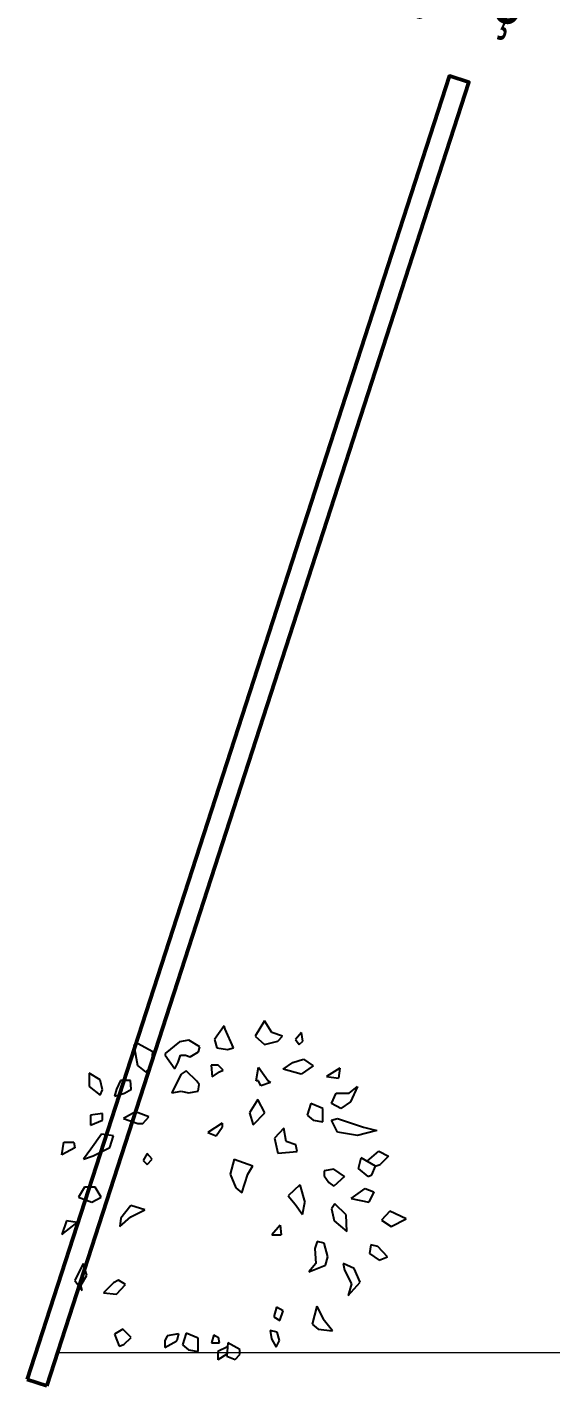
# Model space of a CAD drawing. Header units: centimetres. Extents: x 63871 to 181827, y -95930 to 42199.
# Drawn here: x 170689 to 171200, y 34023 to 35349 of the extents above; entities that cross this region are included whole.
import ezdxf

# ---------------------------------------------------------------- set-up
doc = ezdxf.new("R2010")
doc.units = ezdxf.units.CM
for name, color, linetype, lineweight in [('A-AREA-IDEN', 7, 'Continuous', 9), ('ARA SINIRLAR', 225, 'Continuous', 15), ('OLUK', 222, 'Continuous', 15), ('PARSEL SINIRI', 12, 'Continuous', 50)]:
    doc.layers.add(name, color=color, linetype=linetype, lineweight=lineweight)
doc.layers.add('CAY', color=94, linetype='Continuous')
doc.styles.add('Arial', font='Arial.ttf', dxfattribs={"height": 250})

# ---------------------------------------------------------------- blocks, each defined once
blk = doc.blocks.new('A$C5AA32782')
at = {"layer": 'CAY'}
for p, q in [((452.9, 931.4, 0), (426.3, 893.8, 0)), ((456.2, 922, 0), (452.9, 931.4, 0)), ((479.5, 870.3, 0), (456.2, 922, 0)), ((566, 945.5, 0), (539.4, 903.2, 0)), ((585.9, 912.6, 0), (566, 945.5, 0)), ((615.9, 903.2, 0), (585.9, 912.6, 0)), ((669.1, 912.6, 0), (652.5, 893.8, 0)), ((672.4, 889.1, 0), (669.1, 912.6, 0)), ((211.1, 882.5, 0), (201.2, 877.8, 0)), ((201.2, 877.8, 0), (211.1, 821.4, 0)), ((254.4, 859, 0), (211.1, 882.5, 0)), ((328.5, 887.1, 0), (288.5, 854.2, 0)), ((355.1, 891.8, 0), (328.5, 887.1, 0)), ((385, 873, 0), (355.1, 891.8, 0)), ((381.7, 858.9, 0), (385, 873, 0)), ((426.3, 893.8, 0), (432.9, 870.3, 0)), ((539.4, 903.2, 0), (566, 879.7, 0)), ((566, 879.7, 0), (602.6, 889.1, 0)), ((602.6, 889.1, 0), (615.9, 903.2, 0)), ((652.5, 893.8, 0), (662.4, 879.7, 0)), ((662.4, 879.7, 0), (672.4, 889.1, 0)), ((251, 821.4, 0), (254.4, 859, 0)), ((288.5, 854.2, 0), (288.5, 849.5, 0)), ((288.5, 849.5, 0), (315.2, 811.9, 0)), ((325.1, 830.7, 0), (331.8, 849.5, 0)), ((331.8, 849.5, 0), (345.1, 849.5, 0)), ((345.1, 849.5, 0), (358.4, 844.8, 0)), ((358.4, 844.8, 0), (381.7, 858.9, 0)), ((432.9, 870.3, 0), (462.9, 865.6, 0)), ((462.9, 865.6, 0), (479.5, 870.3, 0)), ((644.5, 829.4, 0), (674.4, 838.7, 0)), ((674.4, 838.7, 0), (701, 820, 0)), ((107, 781, 0), (77, 799.8, 0)), ((77, 799.8, 0), (77, 762.2, 0)), ((211.1, 821.4, 0), (234.4, 802.6, 0)), ((234.4, 802.6, 0), (251, 821.4, 0)), ((333.7, 796.5, 0), (313.8, 759, 0)), ((315.2, 811.9, 0), (325.1, 830.7, 0)), ((347, 805.9, 0), (333.7, 796.5, 0)), ((377, 777.7, 0), (347, 805.9, 0)), ((436.8, 821.9, 0), (416.8, 821.9, 0)), ((416.8, 821.9, 0), (420.1, 789, 0)), ((420.1, 789, 0), (440.1, 803.1, 0)), ((450.1, 807.8, 0), (436.8, 821.9, 0)), ((440.1, 803.1, 0), (450.1, 807.8, 0)), ((542.4, 778.7, 0), (549.1, 816.3, 0)), ((549.1, 816.3, 0), (575.7, 778.7, 0)), ((617.8, 810.6, 0), (644.5, 829.4, 0)), ((667.7, 796.5, 0), (617.8, 810.6, 0)), ((701, 820, 0), (667.7, 796.5, 0)), ((776.2, 813.8, 0), (739, 790.4, 0)), ((776.2, 813.8, 0), (772.2, 785.7, 0)), ((77, 762.2, 0), (107, 738.7, 0)), ((113.6, 752.8, 0), (107, 781, 0)), ((163.9, 778.9, 0), (152.9, 755.4, 0)), ((191.6, 778.9, 0), (163.9, 778.9, 0)), ((194, 755.2, 0), (191.6, 778.9, 0)), ((313.8, 759, 0), (307.1, 744.9, 0)), ((383.6, 768.3, 0), (377, 777.7, 0)), ((380.3, 749.6, 0), (383.6, 768.3, 0)), ((549.1, 778.7, 0), (542.4, 778.7, 0)), ((555.7, 764.6, 0), (549.1, 778.7, 0)), ((582.4, 774, 0), (555.7, 764.6, 0)), ((575.7, 778.7, 0), (582.4, 774, 0)), ((739, 790.4, 0), (772.2, 785.7, 0)), ((802.2, 743.4, 0), (825.4, 762.2, 0)), ((825.4, 762.2, 0), (805.5, 719.9, 0)), ((107, 738.7, 0), (113.6, 752.8, 0)), ((152.9, 755.4, 0), (147.3, 735.9, 0)), ((147.3, 735.9, 0), (175, 743.7, 0)), ((175, 743.7, 0), (194.4, 755.4, 0)), ((307.1, 744.9, 0), (333.7, 749.6, 0)), ((333.7, 749.6, 0), (353.7, 744.9, 0)), ((353.7, 744.9, 0), (380.3, 749.6, 0)), ((547, 726.4, 0), (523.7, 688.8, 0)), ((566.9, 688.8, 0), (547, 726.4, 0)), ((752.3, 715.2, 0), (765.6, 743.4, 0)), ((765.6, 743.4, 0), (802.2, 743.4, 0)), ((805.5, 719.9, 0), (778.9, 701.1, 0)), ((113.6, 687.1, 0), (80.3, 682.4, 0)), ((80.3, 682.4, 0), (80.3, 654.2, 0)), ((113.6, 668.3, 0), (113.6, 687.1, 0)), ((206.1, 691.9, 0), (172.9, 673.1, 0)), ((242.7, 677.8, 0), (206.1, 691.9, 0)), ((523.7, 688.8, 0), (533.7, 655.9, 0)), ((533.7, 655.9, 0), (566.9, 688.8, 0)), ((695, 715.3, 0), (685, 682.5, 0)), ((685, 682.5, 0), (701.6, 668.4, 0)), ((728.2, 701.2, 0), (695, 715.3, 0)), ((728.2, 663.7, 0), (728.2, 701.2, 0)), ((778.9, 701.1, 0), (752.3, 715.2, 0)), ((80.3, 654.2, 0), (113.6, 668.3, 0)), ((172.9, 673.1, 0), (212.8, 659, 0)), ((212.8, 659, 0), (226.1, 659, 0)), ((226.1, 659, 0), (242.7, 677.8, 0)), ((447.5, 660.3, 0), (407.6, 634.6, 0)), ((430.9, 625.3, 0), (447.5, 648.7, 0)), ((447.5, 660.3, 0), (447.5, 648.7, 0)), ((619.8, 646.7, 0), (593.2, 618.5, 0)), ((626.5, 609.1, 0), (619.8, 646.7, 0)), ((701.6, 668.4, 0), (728.2, 663.7, 0)), ((752.3, 668.3, 0), (768.9, 673, 0)), ((768.9, 635.4, 0), (752.3, 668.3, 0)), ((768.9, 673, 0), (842.1, 649.5, 0)), ((842.1, 649.5, 0), (878.7, 640.1, 0)), ((0.4, 572.3, 0), (5.9, 607.5, 0)), ((5.9, 607.5, 0), (33.6, 607.5, 0)), ((33.6, 607.5, 0), (36.4, 591.8, 0)), ((110.8, 630, 0), (80.9, 587.7, 0)), ((144.1, 625.3, 0), (110.8, 630, 0)), ((134.1, 592.4, 0), (144.1, 625.3, 0)), ((407.6, 634.6, 0), (430.9, 625.3, 0)), ((593.2, 618.5, 0), (603.2, 576.2, 0)), ((653.1, 599.7, 0), (626.5, 609.1, 0)), ((825.4, 626, 0), (768.9, 635.4, 0)), ((878.7, 640.1, 0), (825.4, 626, 0)), ((36.4, 591.8, 0), (0.4, 572.3, 0)), ((80.9, 587.7, 0), (60.9, 559.5, 0)), ((60.9, 559.5, 0), (87.6, 568.9, 0)), ((87.6, 568.9, 0), (134.1, 592.4, 0)), ((238.2, 576, 0), (227.1, 556.4, 0)), ((252.1, 560.3, 0), (238.2, 576, 0)), ((603.2, 576.2, 0), (656.4, 580.9, 0)), ((656.4, 580.9, 0), (653.1, 599.7, 0)), ((851.7, 554.1, 0), (885, 582.3, 0)), ((885, 582.3, 0), (911.6, 568.2, 0)), ((911.6, 568.2, 0), (888.3, 544.7, 0)), ((227.1, 556.4, 0), (238.2, 544.7, 0)), ((238.2, 544.7, 0), (252.1, 560.3, 0)), ((480.7, 559.5, 0), (469.6, 517.6, 0)), ((480.7, 559.5, 0), (532.8, 541.1, 0)), ((519.5, 517.6, 0), (532.8, 541.1, 0)), ((758.9, 532, 0), (732.3, 527.3, 0)), ((788.5, 511.1, 0), (758.9, 532, 0)), ((827.9, 533.9, 0), (835.1, 563.5, 0)), ((855.1, 511.8, 0), (827.9, 533.9, 0)), ((875, 540, 0), (835.1, 563.5, 0)), ((865, 516.5, 0), (875, 540, 0)), ((873.9, 540.7, 0), (888.3, 544.7, 0)), ((469.6, 517.6, 0), (486.2, 480, 0)), ((502.9, 465.9, 0), (519.5, 517.6, 0)), ((732.3, 527.3, 0), (732.3, 513.2, 0)), ((732.3, 513.2, 0), (745.6, 494.4, 0)), ((745.6, 494.4, 0), (758.9, 485, 0)), ((788.5, 511.1, 0), (758.9, 485, 0)), ((855.1, 511.8, 0), (865, 516.5, 0)), ((63.9, 482, 0), (47.2, 453.8, 0)), ((93.8, 482, 0), (63.9, 482, 0)), ((110.4, 453.8, 0), (93.8, 482, 0)), ((486.2, 480, 0), (502.9, 465.9, 0)), ((664, 488.3, 0), (631.4, 457.6, 0)), ((631.4, 457.6, 0), (651.4, 434.1, 0)), ((664, 488.3, 0), (678, 438.8, 0)), ((807.7, 450.2, 0), (846.9, 477.9, 0)), ((846.9, 477.9, 0), (870.2, 468.5, 0)), ((870.2, 468.5, 0), (856.9, 440.3, 0)), ((47.2, 453.8, 0), (83.8, 439.7, 0)), ((83.8, 439.7, 0), (110.4, 453.8, 0)), ((192.8, 430.8, 0), (165.1, 395.5, 0)), ((231.6, 419, 0), (192.8, 430.8, 0)), ((192.8, 399.5, 0), (231.6, 419, 0)), ((651.4, 434.1, 0), (671.4, 405.9, 0)), ((671.4, 405.9, 0), (678, 438.8, 0)), ((762.3, 435, 0), (752.8, 421.6, 0)), ((752.8, 421.6, 0), (759.9, 388.1, 0)), ((793.1, 404.9, 0), (762.3, 435, 0)), ((807.7, 450.2, 0), (856.9, 440.3, 0)), ((13.3, 387.6, 0), (0, 350, 0)), ((0, 350, 0), (43.2, 382.9, 0)), ((43.2, 382.9, 0), (13.3, 387.6, 0)), ((162.3, 372.1, 0), (192.8, 399.5, 0)), ((165.1, 395.5, 0), (162.3, 372.1, 0)), ((759.9, 388.1, 0), (795.4, 358, 0)), ((795.4, 358, 0), (793.1, 404.9, 0)), ((915.7, 415.1, 0), (891.6, 389.5, 0)), ((891.6, 389.5, 0), (918.8, 372.4, 0)), ((961, 393.8, 0), (915.7, 415.1, 0)), ((918.8, 372.4, 0), (961, 393.8, 0)), ((609.3, 376.3, 0), (585.9, 348.8, 0)), ((585.9, 348.8, 0), (612.6, 348.8, 0)), ((609.3, 376.3, 0), (612.6, 348.8, 0)), ((712.3, 330, 0), (705.7, 311.2, 0)), ((705.7, 311.2, 0), (709, 268.9, 0)), ((732.3, 325.3, 0), (712.3, 330, 0)), ((742.3, 287.7, 0), (732.3, 325.3, 0)), ((862, 320.6, 0), (858.7, 297.1, 0)), ((882, 315.9, 0), (862, 320.6, 0)), ((908.6, 287.7, 0), (882, 315.9, 0)), ((60.4, 268.9, 0), (37.1, 221.9, 0)), ((70.4, 236, 0), (60.4, 268.9, 0)), ((709, 268.9, 0), (689.1, 245.4, 0)), ((735.6, 264.2, 0), (742.3, 287.7, 0)), ((815.5, 254.8, 0), (785.5, 268.9, 0)), ((785.5, 268.9, 0), (788.8, 250.1, 0)), ((858.7, 297.1, 0), (885.3, 278.3, 0)), ((885.3, 278.3, 0), (908.6, 287.7, 0)), ((53.7, 207.8, 0), (70.4, 236, 0)), ((689.1, 245.4, 0), (735.6, 264.2, 0)), ((788.8, 250.1, 0), (808.8, 212.5, 0)), ((788.8, 250.1, 0), (808.8, 212.5, 0)), ((832.1, 217.2, 0), (815.5, 254.8, 0)), ((37.1, 221.9, 0), (57.1, 193.7, 0)), ((57.1, 193.7, 0), (53.7, 207.8, 0)), ((144.4, 214.7, 0), (116.7, 187.3, 0)), ((158.3, 222.5, 0), (144.4, 214.7, 0)), ((152.8, 183.4, 0), (177.7, 210.8, 0)), ((177.7, 210.8, 0), (158.3, 222.5, 0)), ((798.8, 179.6, 0), (832.1, 217.2, 0)), ((808.8, 212.5, 0), (798.8, 179.6, 0)), ((116.7, 187.3, 0), (152.8, 183.4, 0)), ((598.8, 147.3, 0), (591.7, 120.5, 0)), ((591.7, 120.5, 0), (608.3, 110.5, 0)), ((617.8, 137.2, 0), (598.8, 147.3, 0)), ((608.3, 110.5, 0), (617.8, 137.2, 0)), ((711.9, 149.9, 0), (699, 99.8, 0)), ((711.9, 149.9, 0), (729, 113.9, 0)), ((755.6, 81, 0), (729, 113.9, 0)), ((170.2, 85.7, 0), (146.9, 71.6, 0)), ((193.4, 62.2, 0), (170.2, 85.7, 0)), ((601.4, 77.9, 0), (581.4, 82.6, 0)), ((581.4, 82.6, 0), (584.8, 59.1, 0)), ((608, 54.4, 0), (601.4, 77.9, 0)), ((699, 99.8, 0), (715.7, 85.7, 0)), ((715.7, 85.7, 0), (755.6, 81, 0)), ((146.9, 71.6, 0), (160.2, 38.7, 0)), ((160.2, 38.7, 0), (173.5, 43.4, 0)), ((173.5, 43.4, 0), (193.4, 62.2, 0)), ((294.7, 67.6, 0), (288.1, 53.5, 0)), ((288.1, 53.5, 0), (288.1, 34.7, 0)), ((288.1, 34.7, 0), (321.3, 53.5, 0)), ((325.8, 72.5, 0), (294.7, 67.6, 0)), ((325.8, 72.5, 0), (321.3, 53.5, 0)), ((347.3, 75.1, 0), (337.3, 42.2, 0)), ((337.3, 42.2, 0), (354, 28.1, 0)), ((380.6, 61, 0), (347.3, 75.1, 0)), ((380.6, 23.4, 0), (380.6, 61, 0)), ((424.6, 70.4, 0), (418.1, 47.4, 0)), ((418.1, 47.4, 0), (440.3, 47.4, 0)), ((424.6, 70.4, 0), (437.5, 63.1, 0)), ((440.3, 47.4, 0), (437.5, 63.1, 0)), ((463.9, 47.9, 0), (460.6, 10.4, 0)), ((497.2, 29.2, 0), (463.9, 47.9, 0)), ((584.8, 59.1, 0), (598.1, 35.6, 0)), ((598.1, 35.6, 0), (608, 54.4, 0)), ((354, 28.1, 0), (380.6, 23.4, 0)), ((462.9, 36.2, 0), (435.8, 23.5, 0)), ((435.8, 23.5, 0), (435.8, 0, 0)), ((461.1, 15.9, 0), (435.8, 0, 0)), ((460.6, 10.4, 0), (483.9, 1, 0)), ((483.9, 1, 0), (497.2, 15.1, 0)), ((497.2, 15.1, 0), (497.2, 29.2, 0))]:
    blk.add_line(p, q, dxfattribs=at)
blk = doc.blocks.new('VAZİYET PLANI')
at = {"layer": 'ARA SINIRLAR'}
blk.add_line((-4480.4, 19124.8), (-7233.7, 19124.8), dxfattribs=at)
at = {"layer": 'PARSEL SINIRI'}
for p, q in [((-7254.7, 19124.8), (-7254.7, 19124.8)), ((-7244.1, 19092.5), (-7263.1, 19098.7))]:
    blk.add_line(p, q, dxfattribs=at)
blk.add_lwpolyline([(-7244.1, 19092.5), (-6831.9, 20365.1), (-6850.9, 20371.2), (-7263.1, 19098.7)], dxfattribs=at)
at = {"layer": 'CAY', "xscale": 0.3501001178103892, "yscale": 0.3501001178103892, "zscale": 0.3501001178103892}
blk.add_blockref('A$C5AA32782', (-7229.5, 19117.8, 0), dxfattribs=at)
at = {"layer": 'A-AREA-IDEN', "style": 'Arial', "width": 0.55}
blk.add_text('ÇIKIŞ', height=55.8, rotation=345.377, dxfattribs=at).set_placement((-6891.9, 20447.5))

msp = doc.modelspace()

# ---------------------------------------------------------------- block references
at = {"layer": 'OLUK'}
msp.add_blockref('VAZİYET PLANI', (177951.9, 14930.1), dxfattribs=at)

doc.saveas('drawing.dxf')
